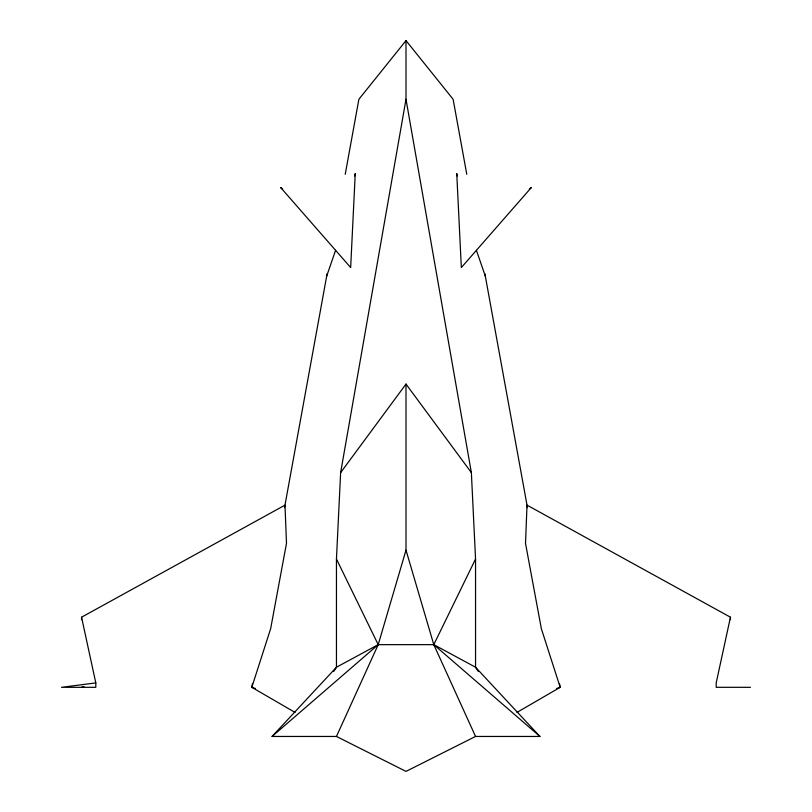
<?xml version="1.0" encoding="UTF-8"?>
<svg xmlns="http://www.w3.org/2000/svg" width="812" height="812" viewBox="0 0 812 812"><rect width="100%" height="100%" fill="white"/><g stroke="black" fill="none" stroke-linecap="round" stroke-linejoin="round"><path stroke-width="1.22" d="M333.722 671.412L336.452 667.231L336.452 559.032L340.634 472.625L406 99.267L406 40.6L453.116 99.267L466.778 174.306M252.491 683.572L251.811 687.317L295.05 712.418M284.525 507.632L327.124 273.695M345.222 174.306L358.884 99.267L406 40.6M516.95 712.418L560.189 687.317L541.35 628.691L525.506 543.34L527.018 505.135L730.455 617.211L716.194 682.902L716.194 687.317L750.481 687.317M354.671 176.001L355.25 173.545L350.662 267.554L280.658 187.521L282.627 189.115M340.634 472.625L406 384.076L406 550.15L378.209 644.647L336.452 736.454L272.071 736.454L336.452 667.231L378.209 644.647L433.791 644.647L475.548 667.231L539.929 736.454L475.548 736.454L406 771.4L336.452 736.454M326.668 276.181L335.589 250.319M406 99.267L471.366 472.625L475.548 559.032L433.791 644.647L475.548 736.454M272.071 736.454L378.209 644.647L336.452 559.032M529.373 189.115L531.342 187.521L461.338 267.554L456.75 173.545L457.329 176.001M81.545 619.708L81.545 617.211L284.982 505.135L286.494 543.34L270.65 628.691L251.811 687.317L255.425 688.495M556.575 688.495L560.189 687.317L559.509 683.572M81.545 687.317L83.92 686.587M95.806 682.902L61.519 687.317L95.806 687.317L95.806 682.902L81.545 617.211M539.929 736.454L433.791 644.647L406 550.15M406 384.076L471.366 472.625M478.278 671.412L475.548 667.231L475.548 559.032M476.411 250.319L485.332 276.181M484.876 273.695L527.475 507.632M730.455 617.211L730.455 619.708"/></g></svg>
